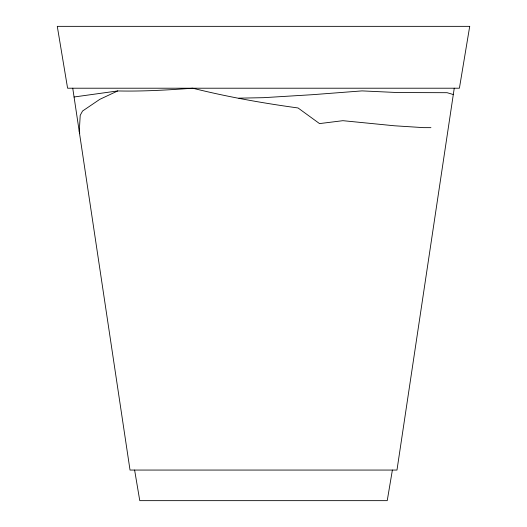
<?xml version="1.0" encoding="UTF-8"?>
<svg xmlns="http://www.w3.org/2000/svg" width="527" height="527" viewBox="0 0 527 527"><rect width="100%" height="100%" fill="white"/><g stroke="black" fill="none" stroke-linecap="round" stroke-linejoin="round"><path stroke-width="0.79" d="M454.254 88.213L396.976 470.058L130.024 470.058L72.746 88.213M392.384 470.058L387.233 500.65L139.767 500.65L134.616 470.058M430.934 127.653L423.576 127.639L394.4 125.775L342.893 120.683L319.533 123.595L298.038 107.963C262.65 103.114 227.407 96.869 192.737 88.213C167.784 90.025 142.738 91.514 117.705 90.94L99.755 99.366L82.555 111.026L80.216 115.321L79.267 131.664L79.794 133.133M117.705 90.94L74.063 96.994M238.915 98.16L263.5 97.679L312.616 94.682L362.056 90.894L397.918 92.561L447.1 92.699L453.306 94.524M469.715 26.35L459.406 88.213L67.594 88.213L57.285 26.35L469.715 26.35"/></g></svg>
